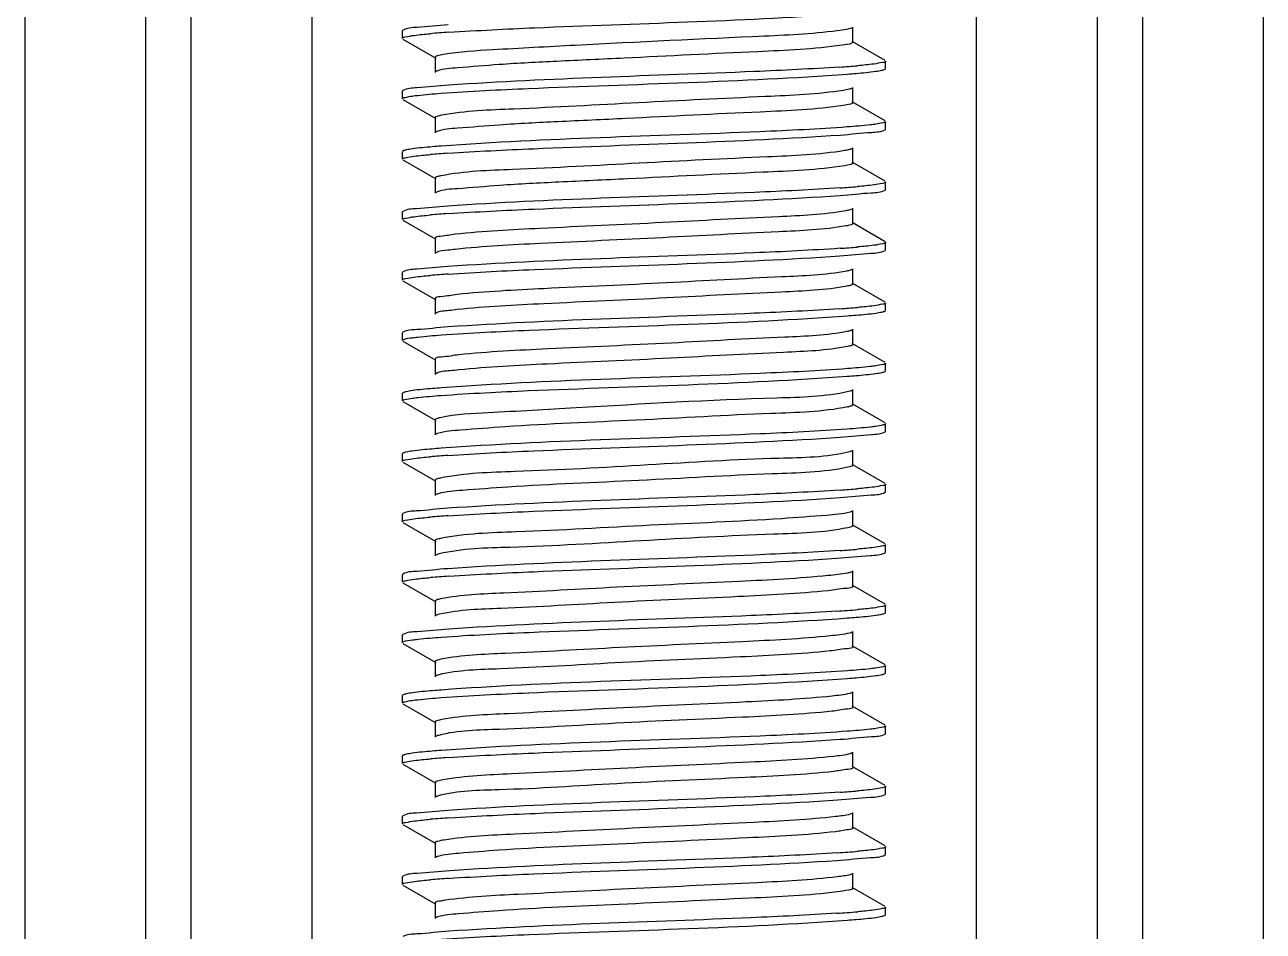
# Model space of a CAD drawing. Extents: x 27938 to 1042331, y -235042 to 1535213.
# Drawn here: x 701681.2 to 702169.4, y 766556.3 to 766913.4 of the extents above; entities that cross this region are included whole.
import ezdxf

# ---------------------------------------------------------------- set-up
doc = ezdxf.new("R2010")
doc.units = 0
doc.header["$LTSCALE"] = 1000
doc.header["$MEASUREMENT"] = 0

msp = doc.modelspace()

# ---------------------------------------------------------------- linework, layer by layer
at = {"linetype": 'Continuous'}
for p, q in [((701681.22, 770483.4), (701681.22, 765742.38)), ((701728.85, 770483.4), (701728.85, 765742.38)), ((701746.71, 770483.4), (701746.71, 765742.38)), ((701794.33, 770483.4), (701794.33, 765742.38)), ((702056.27, 770483.4), (702056.27, 765742.38)), ((702103.9, 770483.4), (702103.9, 765742.38)), ((702121.76, 770483.4), (702121.76, 765742.38)), ((702169.39, 770483.4), (702169.39, 765742.38)), ((701830.28, 766911.31), (701830.05, 766911.05)), ((701830.05, 766908.07), (701830.05, 766911.05)), ((701830.05, 766908.07), (701830.05, 766911.05)), ((702007.67, 766906.58), (702007.67, 766912.54)), ((701830.28, 766907.81), (701843.2, 766900.33)), ((702020.33, 766899.4), (702007.41, 766906.89)), ((701842.94, 766900.63), (701842.94, 766894.68)), ((702020.56, 766896.17), (702020.56, 766899.14)), ((702020.56, 766896.17), (702020.56, 766899.14)), ((702020.33, 766895.9), (702020.56, 766896.17)), ((702007.67, 766882.77), (702007.67, 766888.72)), ((701830.28, 766887.5), (701830.05, 766887.24)), ((701830.05, 766884.26), (701830.05, 766887.24)), ((701830.05, 766884.26), (701830.05, 766887.24)), ((701830.28, 766884), (701843.2, 766876.52)), ((702020.33, 766875.59), (702007.41, 766883.07)), ((701842.94, 766876.82), (701842.94, 766870.86)), ((702020.56, 766872.35), (702020.56, 766875.33)), ((702020.56, 766872.35), (702020.56, 766875.33)), ((701843.64, 766871.36), (701843.2, 766871.17)), ((702020.33, 766872.09), (702020.56, 766872.35)), ((702007.67, 766858.96), (702007.67, 766864.91)), ((701830.28, 766863.68), (701830.05, 766863.42)), ((701830.05, 766860.45), (701830.05, 766863.42)), ((701830.05, 766860.45), (701830.05, 766863.42)), ((701830.28, 766860.19), (701843.2, 766852.7)), ((702020.33, 766851.78), (702007.41, 766859.26)), ((701842.94, 766853), (701842.94, 766847.05)), ((702020.56, 766848.54), (702020.56, 766851.52)), ((702020.56, 766848.54), (702020.56, 766851.52)), ((701843.6, 766847.53), (701843.2, 766847.35)), ((702020.33, 766848.28), (702020.56, 766848.54)), ((701830.28, 766839.87), (701830.05, 766839.61)), ((702007.67, 766835.15), (702007.67, 766841.1)), ((701830.05, 766836.63), (701830.05, 766839.61)), ((701830.05, 766836.63), (701830.05, 766839.61)), ((701830.28, 766836.37), (701843.2, 766828.89)), ((702020.33, 766827.96), (702007.41, 766835.45)), ((701842.94, 766829.19), (701842.94, 766823.24)), ((702020.56, 766824.73), (702020.56, 766827.7)), ((702020.56, 766824.73), (702020.56, 766827.7)), ((702020.33, 766824.47), (702020.56, 766824.73)), ((701830.28, 766816.06), (701830.05, 766815.8)), ((701830.05, 766812.82), (701830.05, 766815.8)), ((701830.05, 766812.82), (701830.05, 766815.8)), ((702007.67, 766811.33), (702007.67, 766817.29)), ((701830.28, 766812.56), (701843.2, 766805.08)), ((702020.33, 766804.15), (702007.41, 766811.63)), ((701842.94, 766805.38), (701842.94, 766799.43)), ((702020.33, 766800.65), (702020.56, 766800.91)), ((702020.56, 766800.91), (702020.56, 766803.89)), ((702020.56, 766800.91), (702020.56, 766803.89)), ((701830.28, 766792.25), (701830.05, 766791.98)), ((701830.05, 766789.01), (701830.05, 766791.98)), ((701830.05, 766789.01), (701830.05, 766791.98)), ((702007.67, 766787.52), (702007.67, 766793.47)), ((701830.28, 766788.75), (701843.2, 766781.26)), ((702020.33, 766780.34), (702007.41, 766787.82)), ((701842.94, 766781.57), (701842.94, 766775.61)), ((702020.33, 766776.84), (702020.56, 766777.1)), ((702020.56, 766777.1), (702020.56, 766780.08)), ((702020.56, 766777.1), (702020.56, 766780.08)), ((701830.28, 766768.43), (701830.05, 766768.17)), ((701830.05, 766765.2), (701830.05, 766768.17)), ((701830.05, 766765.2), (701830.05, 766768.17)), ((702007.67, 766763.71), (702007.67, 766769.66)), ((701830.28, 766764.93), (701843.2, 766757.45)), ((702020.33, 766756.53), (702007.41, 766764.01)), ((701842.94, 766757.75), (701842.94, 766751.8)), ((702020.33, 766753.03), (702020.56, 766753.29)), ((702020.56, 766753.29), (702020.56, 766756.27)), ((702020.56, 766753.29), (702020.56, 766756.27)), ((701830.28, 766744.62), (701830.05, 766744.36)), ((701830.05, 766741.38), (701830.05, 766744.36)), ((701830.05, 766741.38), (701830.05, 766744.36)), ((702007.67, 766739.89), (702007.67, 766745.85)), ((701830.28, 766741.12), (701843.2, 766733.64)), ((702006.29, 766739.2), (702005.62, 766739.05)), ((702020.33, 766732.71), (702007.41, 766740.2)), ((701842.94, 766733.94), (701842.94, 766727.99)), ((702020.56, 766729.48), (702020.56, 766732.45)), ((702020.56, 766729.48), (702020.56, 766732.45)), ((702020.33, 766729.21), (702020.56, 766729.48)), ((701830.28, 766720.81), (701830.05, 766720.55)), ((701830.05, 766717.57), (701830.05, 766720.55)), ((701830.05, 766717.57), (701830.05, 766720.55)), ((702007.67, 766716.08), (702007.67, 766722.03)), ((701830.28, 766717.31), (701843.2, 766709.83)), ((702006.57, 766715.46), (702005.66, 766715.24)), ((702020.33, 766708.9), (702007.41, 766716.38)), ((701842.94, 766710.13), (701842.94, 766704.17)), ((702020.56, 766705.66), (702020.56, 766708.64)), ((702020.56, 766705.66), (702020.56, 766708.64)), ((702020.33, 766705.4), (702020.56, 766705.66)), ((702007.67, 766692.27), (702007.67, 766698.22)), ((701830.28, 766696.99), (701830.05, 766696.73)), ((701830.05, 766693.76), (701830.05, 766696.73)), ((701830.05, 766693.76), (701830.05, 766696.73)), ((701830.28, 766693.5), (701843.2, 766686.01)), ((702020.33, 766685.09), (702007.41, 766692.57)), ((701842.94, 766686.32), (701842.94, 766680.36)), ((702020.56, 766681.85), (702020.56, 766684.83)), ((702020.56, 766681.85), (702020.56, 766684.83)), ((702020.33, 766681.59), (702020.56, 766681.85)), ((702007.67, 766668.46), (702007.67, 766674.41)), ((701830.28, 766673.18), (701830.05, 766672.92)), ((701830.05, 766669.94), (701830.05, 766672.92)), ((701830.05, 766669.94), (701830.05, 766672.92)), ((701830.28, 766669.68), (701843.2, 766662.2)), ((702020.33, 766661.27), (702007.41, 766668.76)), ((701842.94, 766662.5), (701842.94, 766656.55)), ((702020.56, 766658.04), (702020.56, 766661.01)), ((702020.56, 766658.04), (702020.56, 766661.01)), ((702020.33, 766657.78), (702020.56, 766658.04)), ((701830.28, 766649.37), (701830.05, 766649.11)), ((702007.67, 766644.64), (702007.67, 766650.6)), ((701830.05, 766646.13), (701830.05, 766649.11)), ((701830.05, 766646.13), (701830.05, 766649.11)), ((701830.28, 766645.87), (701843.2, 766638.39)), ((702020.33, 766637.46), (702007.41, 766644.94)), ((701842.94, 766638.69), (701842.94, 766632.74)), ((702020.56, 766634.22), (702020.56, 766637.2)), ((702020.56, 766634.22), (702020.56, 766637.2)), ((702020.33, 766633.96), (702020.56, 766634.22)), ((701830.28, 766625.56), (701830.05, 766625.29)), ((701830.05, 766622.32), (701830.05, 766625.29)), ((701830.05, 766622.32), (701830.05, 766625.29)), ((702007.67, 766620.83), (702007.67, 766626.78)), ((701830.28, 766622.06), (701843.2, 766614.58)), ((702020.33, 766613.65), (702007.41, 766621.13)), ((701842.94, 766614.88), (701842.94, 766608.92)), ((702020.33, 766610.15), (702020.56, 766610.41)), ((702020.56, 766610.41), (702020.56, 766613.39)), ((702020.56, 766610.41), (702020.56, 766613.39)), ((701830.28, 766601.74), (701830.05, 766601.48)), ((701830.05, 766598.51), (701830.05, 766601.48)), ((701830.05, 766598.51), (701830.05, 766601.48)), ((702007.67, 766597.02), (702007.67, 766602.97)), ((701830.28, 766598.24), (701843.2, 766590.76)), ((702020.33, 766589.84), (702007.41, 766597.32)), ((701842.94, 766591.06), (701842.94, 766585.11)), ((702020.33, 766586.34), (702020.56, 766586.6)), ((702020.56, 766586.6), (702020.56, 766589.58)), ((702020.56, 766586.6), (702020.56, 766589.58)), ((701830.28, 766577.93), (701830.05, 766577.67)), ((701830.05, 766574.69), (701830.05, 766577.67)), ((701830.05, 766574.69), (701830.05, 766577.67)), ((702007.67, 766573.2), (702007.67, 766579.16)), ((701830.28, 766574.43), (701843.2, 766566.95)), ((702020.33, 766566.02), (702007.41, 766573.51)), ((701842.94, 766567.25), (701842.94, 766561.3)), ((702020.33, 766562.53), (702020.56, 766562.79)), ((702020.56, 766562.79), (702020.56, 766565.76)), ((702020.56, 766562.79), (702020.56, 766565.76))]:
    msp.add_line(p, q, dxfattribs=at)
for centre, radius, start, end in [((701875.81, 766496.72), 414.65, 93.7954, 94.806), ((701975.17, 767305.92), 410.07, 273.829, 274.8033), ((701875.27, 766455.82), 407.91, 93.8436, 94.8035), ((701975.35, 767256.01), 407.77, 273.8442, 274.8035), ((701875.34, 766431.13), 408.78, 93.8362, 94.8047), ((701975.23, 767233.64), 409.22, 273.8345, 274.8034), ((701875.52, 766405.14), 410.97, 93.8204, 94.8056), ((701975.17, 767210.6), 409.99, 273.8294, 274.8033), ((702001.77, 766781.43), 18.96, 281.4996, 282.8069), ((701875.27, 766336.76), 407.9, 93.8437, 94.8034), ((701975.35, 767136.89), 407.71, 273.8446, 274.8036), ((701875.34, 766312.11), 408.74, 93.8366, 94.8046), ((701975.24, 767114.54), 409.19, 273.8348, 274.8034), ((701875.96, 766280.48), 416.58, 93.7887, 94.801), ((701973.48, 767112.86), 431.38, 273.6947, 274.7994), ((701875.27, 766217.7), 407.89, 93.8438, 94.8034), ((701975.36, 767017.77), 407.66, 273.845, 274.8036), ((701876.4, 766179.62), 422.21, 93.753, 94.8001), ((701973.88, 767012.58), 426.34, 273.7263, 274.8), ((701875.97, 766161.23), 416.76, 93.7875, 94.801), ((701973.49, 766993.64), 431.22, 273.6957, 274.7994)]:
    msp.add_arc(centre, radius, start, end, dxfattribs=at)
for points, knots in [([(701848.14, 766913.42), (701844.01, 766913.14), (701838.21, 766912.34), (701831.89, 766912.23), (701830.28, 766911.31)], [0, 0, 0, 0, 0.690434, 1, 1, 1, 1]), ([(701848.36, 766910.46), (701859.66, 766911.22), (701911.05, 766913.69), (701962.51, 766914.89), (702002.55, 766917.61)], [0, 0, 0, 0, 0.21997, 1, 1, 1, 1]), ([(701830.05, 766908.07), (701830.05, 766908.51), (701832.34, 766908.79), (701833.5, 766909.11), (701834.66, 766909.26)], [0, 0, 0, 0, 0.271456, 1, 1, 1, 1]), ([(702003.38, 766911.31), (701993.25, 766909.84), (701958.08, 766908.25), (701912.16, 766906.12), (701870.02, 766903.78), (701852.67, 766902.76), (701846.28, 766901.71)], [0, 0, 0, 0, 0.195214, 0.66949, 0.876579, 1, 1, 1, 1]), ([(702007.4, 766912.24), (702007.23, 766912.14), (702005.93, 766911.66), (702004.55, 766911.48), (702003.38, 766911.31)], [0, 0, 0, 0, 0.145106, 1, 1, 1, 1]), ([(702003.38, 766905.36), (701992.4, 766903.77), (701963.68, 766902.59), (701926.21, 766900.67), (701892.24, 766899.07), (701870.31, 766898.01), (701854.64, 766896.61), (701846.3, 766896.08), (701843.69, 766895.19)], [0, 0, 0, 0, 0.2081, 0.537452, 0.703534, 0.845734, 0.94828, 1, 1, 1, 1]), ([(702007.67, 766906.58), (702007.67, 766906.45), (702006.17, 766905.46), (702004.74, 766905.55), (702003.38, 766905.36)], [0, 0, 0, 0, 0.090621, 1, 1, 1, 1]), ([(701846.28, 766901.71), (701845.44, 766901.58), (701844.54, 766901.36), (701842.94, 766900.96), (701842.94, 766900.63)], [0, 0, 0, 0, 0.718866, 1, 1, 1, 1]), ([(702020.56, 766899.14), (702020.56, 766898.71), (702018.26, 766898.42), (702017.11, 766898.11), (702015.95, 766897.96)], [0, 0, 0, 0, 0.27149, 1, 1, 1, 1]), ([(701843.69, 766895.19), (701843.6, 766895.15), (701843.43, 766895.09), (701843.27, 766895.02), (701843.2, 766894.98)], [0, 0, 0, 0, 0.55363, 1, 1, 1, 1]), ([(701845.32, 766886.43), (701856.81, 766887.28), (701910.19, 766889.88), (701963.64, 766890.93), (702005.44, 766894)], [0, 0, 0, 0, 0.21564, 1, 1, 1, 1]), ([(702002.55, 766896.77), (701991.31, 766896.01), (701939.92, 766893.53), (701888.46, 766892.33), (701848.36, 766889.62)], [0, 0, 0, 0, 0.218927, 1, 1, 1, 1]), ([(702005.44, 766894), (702006.6, 766894.09), (702010.36, 766894.38), (702014.12, 766894.72), (702016.7, 766895.08)], [0, 0, 0, 0, 0.30751, 1, 1, 1, 1]), ([(702016.7, 766895.08), (702017.49, 766895.2), (702018.7, 766895.41), (702019.94, 766895.68), (702020.33, 766895.9)], [0, 0, 0, 0, 0.642991, 1, 1, 1, 1]), ([(701848.36, 766889.62), (701844.18, 766889.34), (701838.31, 766888.53), (701831.91, 766888.43), (701830.28, 766887.5)], [0, 0, 0, 0, 0.690663, 1, 1, 1, 1]), ([(701830.05, 766884.26), (701830.05, 766884.63), (701831.97, 766884.95), (701832.98, 766885.21), (701833.96, 766885.35)], [0, 0, 0, 0, 0.274278, 1, 1, 1, 1]), ([(701833.96, 766885.35), (701834.68, 766885.45), (701838.46, 766885.91), (701842.25, 766886.21), (701845.32, 766886.43)], [0, 0, 0, 0, 0.191483, 1, 1, 1, 1]), ([(702003.9, 766887.57), (701993.75, 766886.01), (701966.74, 766884.88), (701923.44, 766882.73), (701880.94, 766880.38), (701854.9, 766879.5), (701845.54, 766877.77)], [0, 0, 0, 0, 0.194105, 0.509785, 0.82001, 1, 1, 1, 1]), ([(702007.41, 766888.42), (702007.03, 766888.2), (702005.83, 766887.91), (702004.65, 766887.69), (702003.9, 766887.57)], [0, 0, 0, 0, 0.36416, 1, 1, 1, 1]), ([(702003.9, 766881.62), (701993.07, 766879.96), (701964.38, 766878.85), (701926.87, 766876.88), (701892.62, 766875.27), (701870.44, 766874.21), (701854.65, 766872.78), (701846.24, 766872.28), (701843.64, 766871.36)], [0, 0, 0, 0, 0.204575, 0.534732, 0.702004, 0.845303, 0.948449, 1, 1, 1, 1]), ([(702007.67, 766882.77), (702007.67, 766882.4), (702005.85, 766882.01), (702004.84, 766881.77), (702003.9, 766881.62)], [0, 0, 0, 0, 0.278319, 1, 1, 1, 1]), ([(701845.54, 766877.77), (701844.88, 766877.65), (701844.15, 766877.48), (701842.94, 766877.09), (701842.94, 766876.82)], [0, 0, 0, 0, 0.712667, 1, 1, 1, 1]), ([(702016.7, 766874.25), (702015.99, 766874.15), (702012.24, 766873.69), (702008.48, 766873.39), (702005.44, 766873.16)], [0, 0, 0, 0, 0.191313, 1, 1, 1, 1]), ([(702020.56, 766875.33), (702020.56, 766874.96), (702018.67, 766874.64), (702017.67, 766874.38), (702016.7, 766874.25)], [0, 0, 0, 0, 0.274533, 1, 1, 1, 1]), ([(702005.44, 766873.16), (701993.98, 766872.32), (701940.61, 766869.72), (701887.15, 766868.66), (701845.32, 766865.6)], [0, 0, 0, 0, 0.215051, 1, 1, 1, 1]), ([(701847.93, 766862.81), (701859.22, 766863.58), (701910.8, 766866.06), (701962.45, 766867.25), (702002.69, 766869.99)], [0, 0, 0, 0, 0.219067, 1, 1, 1, 1]), ([(702002.69, 766869.99), (702006.77, 766870.27), (702012.5, 766871.06), (702018.73, 766871.18), (702020.33, 766872.09)], [0, 0, 0, 0, 0.690176, 1, 1, 1, 1]), ([(701833.96, 766864.51), (701833.16, 766864.4), (701831.93, 766864.19), (701830.67, 766863.91), (701830.28, 766863.68)], [0, 0, 0, 0, 0.643579, 1, 1, 1, 1]), ([(701845.32, 766865.6), (701844.16, 766865.51), (701840.36, 766865.22), (701836.57, 766864.88), (701833.96, 766864.51)], [0, 0, 0, 0, 0.307323, 1, 1, 1, 1]), ([(702007.4, 766864.61), (702007.07, 766864.42), (702006.04, 766864.14), (702005.02, 766863.94), (702004.38, 766863.84)], [0, 0, 0, 0, 0.370146, 1, 1, 1, 1]), ([(701830.05, 766860.45), (701830.05, 766860.88), (701832.33, 766861.16), (701833.48, 766861.48), (701834.63, 766861.63)], [0, 0, 0, 0, 0.271597, 1, 1, 1, 1]), ([(702004.38, 766863.84), (701994.34, 766862.19), (701967.22, 766861.14), (701923.64, 766858.93), (701880.8, 766856.51), (701854.57, 766855.73), (701845.25, 766853.9)], [0, 0, 0, 0, 0.1914, 0.508904, 0.82143, 1, 1, 1, 1]), ([(702004.38, 766857.88), (701993.72, 766856.13), (701965.07, 766855.13), (701927.55, 766853.09), (701893.01, 766851.47), (701870.6, 766850.42), (701854.67, 766848.95), (701846.2, 766848.48), (701843.6, 766847.53)], [0, 0, 0, 0, 0.200932, 0.531835, 0.700309, 0.844745, 0.948548, 1, 1, 1, 1]), ([(702007.67, 766858.96), (702007.66, 766858.63), (702006.1, 766858.23), (702005.2, 766858.02), (702004.38, 766857.88)], [0, 0, 0, 0, 0.281673, 1, 1, 1, 1]), ([(701845.25, 766853.9), (701844.67, 766853.79), (701843.99, 766853.64), (701842.94, 766853.25), (701842.94, 766853)], [0, 0, 0, 0, 0.709469, 1, 1, 1, 1]), ([(702020.56, 766851.52), (702020.56, 766851.09), (702018.28, 766850.8), (702017.13, 766850.49), (702015.99, 766850.34)], [0, 0, 0, 0, 0.27161, 1, 1, 1, 1]), ([(702002.69, 766849.16), (701991.4, 766848.39), (701939.82, 766845.9), (701888.17, 766844.71), (701847.93, 766841.97)], [0, 0, 0, 0, 0.219037, 1, 1, 1, 1]), ([(701847.99, 766839), (701859.27, 766839.77), (701910.81, 766842.25), (701962.41, 766843.44), (702002.6, 766846.17)], [0, 0, 0, 0, 0.219143, 1, 1, 1, 1]), ([(702002.6, 766846.17), (702006.7, 766846.45), (702012.46, 766847.25), (702018.73, 766847.36), (702020.33, 766848.28)], [0, 0, 0, 0, 0.690266, 1, 1, 1, 1]), ([(701847.93, 766841.97), (701843.85, 766841.69), (701838.12, 766840.9), (701831.87, 766840.79), (701830.28, 766839.87)], [0, 0, 0, 0, 0.690196, 1, 1, 1, 1]), ([(702004.82, 766840.1), (701996.07, 766838.55), (701971.89, 766837.59), (701931.8, 766835.35), (701889.31, 766833.45), (701862.02, 766832.07), (701850.87, 766830.87)], [0, 0, 0, 0, 0.172879, 0.468878, 0.781995, 1, 1, 1, 1]), ([(702007.4, 766840.8), (702007.11, 766840.63), (702006.24, 766840.38), (702005.37, 766840.2), (702004.82, 766840.1)], [0, 0, 0, 0, 0.376739, 1, 1, 1, 1]), ([(701830.05, 766836.63), (701830.05, 766837.06), (701832.32, 766837.35), (701833.47, 766837.66), (701834.61, 766837.81)], [0, 0, 0, 0, 0.271633, 1, 1, 1, 1]), ([(702007.66, 766835.15), (702007.66, 766834.85), (702006.34, 766834.46), (702005.54, 766834.27), (702004.82, 766834.15)], [0, 0, 0, 0, 0.285344, 1, 1, 1, 1]), ([(701850.87, 766830.87), (701848.89, 766830.66), (701847, 766830.07), (701842.94, 766829.92), (701842.94, 766829.19)], [0, 0, 0, 0, 0.733223, 1, 1, 1, 1]), ([(702004.82, 766834.15), (701996.07, 766832.6), (701971.89, 766831.64), (701931.8, 766829.4), (701889.31, 766827.5), (701862.02, 766826.11), (701850.87, 766824.92)], [0, 0, 0, 0, 0.172879, 0.468878, 0.781995, 1, 1, 1, 1]), ([(702002.6, 766825.34), (701991.32, 766824.57), (701939.78, 766822.09), (701888.18, 766820.9), (701847.99, 766818.16)], [0, 0, 0, 0, 0.219178, 1, 1, 1, 1]), ([(702020.56, 766827.7), (702020.56, 766827.27), (702018.27, 766826.99), (702017.12, 766826.67), (702015.96, 766826.52)], [0, 0, 0, 0, 0.271534, 1, 1, 1, 1]), ([(701850.87, 766824.92), (701849.91, 766824.81), (701847.37, 766824.43), (701844.61, 766824.36), (701843.2, 766823.54)], [0, 0, 0, 0, 0.372684, 1, 1, 1, 1]), ([(701848.14, 766815.19), (701859.42, 766815.96), (701910.89, 766818.44), (701962.42, 766819.63), (702002.55, 766822.36)], [0, 0, 0, 0, 0.219437, 1, 1, 1, 1]), ([(702002.55, 766822.36), (702006.67, 766822.64), (702012.44, 766823.44), (702018.72, 766823.55), (702020.33, 766824.47)], [0, 0, 0, 0, 0.690313, 1, 1, 1, 1]), ([(701847.99, 766818.16), (701843.89, 766817.88), (701838.15, 766817.09), (701831.88, 766816.98), (701830.28, 766816.06)], [0, 0, 0, 0, 0.690275, 1, 1, 1, 1]), ([(702005.24, 766816.36), (701996.78, 766814.75), (701972.98, 766813.89), (701933.25, 766811.58), (701890.58, 766809.71), (701862.98, 766808.31), (701851.6, 766807.13)], [0, 0, 0, 0, 0.167774, 0.461831, 0.776883, 1, 1, 1, 1]), ([(702007.4, 766816.98), (702007.15, 766816.84), (702006.43, 766816.61), (702005.69, 766816.45), (702005.24, 766816.36)], [0, 0, 0, 0, 0.384134, 1, 1, 1, 1]), ([(701830.05, 766812.82), (701830.05, 766813.25), (701832.33, 766813.54), (701833.48, 766813.85), (701834.62, 766814)], [0, 0, 0, 0, 0.271588, 1, 1, 1, 1]), ([(702005.24, 766810.41), (701996.78, 766808.8), (701972.98, 766807.93), (701933.25, 766805.63), (701890.58, 766803.76), (701862.98, 766802.35), (701851.6, 766801.18)], [0, 0, 0, 0, 0.167774, 0.461831, 0.776883, 1, 1, 1, 1]), ([(702007.66, 766811.33), (702007.66, 766811.08), (702006.55, 766810.69), (702005.85, 766810.53), (702005.24, 766810.41)], [0, 0, 0, 0, 0.289775, 1, 1, 1, 1]), ([(701851.6, 766807.13), (701849.43, 766806.91), (701847.39, 766806.26), (701842.94, 766806.17), (701842.94, 766805.38)], [0, 0, 0, 0, 0.734072, 1, 1, 1, 1]), ([(701851.6, 766801.18), (701850.54, 766801.07), (701847.76, 766800.66), (701844.74, 766800.62), (701843.2, 766799.73)], [0, 0, 0, 0, 0.374658, 1, 1, 1, 1]), ([(702002.55, 766801.52), (701991.29, 766800.76), (701939.81, 766798.28), (701888.28, 766797.08), (701848.14, 766794.36)], [0, 0, 0, 0, 0.219145, 1, 1, 1, 1]), ([(702020.56, 766803.89), (702020.56, 766803.46), (702018.27, 766803.17), (702017.11, 766802.86), (702015.95, 766802.71)], [0, 0, 0, 0, 0.271494, 1, 1, 1, 1]), ([(702016.72, 766799.83), (702017.5, 766799.95), (702018.71, 766800.16), (702019.95, 766800.43), (702020.33, 766800.65)], [0, 0, 0, 0, 0.642834, 1, 1, 1, 1]), ([(701845.48, 766791.2), (701856.99, 766792.03), (701910.33, 766794.63), (701963.75, 766795.68), (702005.5, 766798.75)], [0, 0, 0, 0, 0.216129, 1, 1, 1, 1]), ([(702005.5, 766798.75), (702006.65, 766798.84), (702010.4, 766799.13), (702014.14, 766799.47), (702016.72, 766799.83)], [0, 0, 0, 0, 0.307527, 1, 1, 1, 1]), ([(701848.14, 766794.36), (701844, 766794.08), (701838.21, 766793.28), (701831.89, 766793.17), (701830.28, 766792.25)], [0, 0, 0, 0, 0.690428, 1, 1, 1, 1]), ([(701834.01, 766790.1), (701834.74, 766790.21), (701838.55, 766790.67), (701842.38, 766790.97), (701845.48, 766791.2)], [0, 0, 0, 0, 0.191572, 1, 1, 1, 1]), ([(702005.62, 766792.63), (701997.47, 766790.93), (701974.06, 766790.19), (701934.71, 766787.81), (701891.86, 766785.98), (701863.98, 766784.55), (701852.35, 766783.4)], [0, 0, 0, 0, 0.162646, 0.454753, 0.771748, 1, 1, 1, 1]), ([(702007.41, 766793.17), (702007.19, 766793.05), (702006.6, 766792.85), (702005.99, 766792.7), (702005.62, 766792.63)], [0, 0, 0, 0, 0.392529, 1, 1, 1, 1]), ([(701830.05, 766789.01), (701830.05, 766789.13), (701831.46, 766790.02), (701832.76, 766789.93), (701834.01, 766790.1)], [0, 0, 0, 0, 0.088901, 1, 1, 1, 1]), ([(702005.46, 766786.64), (701997.22, 766784.99), (701973.76, 766784.19), (701934.4, 766781.85), (701891.69, 766780.01), (701863.92, 766778.59), (701852.35, 766777.44)], [0, 0, 0, 0, 0.164346, 0.456483, 0.772538, 1, 1, 1, 1]), ([(702007.67, 766787.52), (702007.67, 766787.28), (702006.67, 766786.9), (702006.02, 766786.75), (702005.46, 766786.64)], [0, 0, 0, 0, 0.292517, 1, 1, 1, 1]), ([(701852.35, 766783.4), (701850, 766783.16), (701847.8, 766782.44), (701842.94, 766782.42), (701842.95, 766781.57)], [0, 0, 0, 0, 0.734772, 1, 1, 1, 1]), ([(701852.35, 766777.44), (701851.19, 766777.33), (701848.17, 766776.89), (701844.87, 766776.88), (701843.2, 766775.91)], [0, 0, 0, 0, 0.376452, 1, 1, 1, 1]), ([(702005.5, 766777.92), (701994.06, 766777.07), (701940.72, 766774.47), (701887.3, 766773.41), (701845.48, 766770.36)], [0, 0, 0, 0, 0.214712, 1, 1, 1, 1]), ([(702016.72, 766779), (702016, 766778.9), (702012.27, 766778.44), (702008.53, 766778.14), (702005.5, 766777.92)], [0, 0, 0, 0, 0.191302, 1, 1, 1, 1]), ([(702016.7, 766776.02), (702017.49, 766776.13), (702018.7, 766776.34), (702019.94, 766776.62), (702020.33, 766776.84)], [0, 0, 0, 0, 0.642987, 1, 1, 1, 1]), ([(702020.56, 766780.08), (702020.56, 766779.71), (702018.67, 766779.39), (702017.68, 766779.13), (702016.72, 766779)], [0, 0, 0, 0, 0.274605, 1, 1, 1, 1]), ([(701845.33, 766767.37), (701856.82, 766768.21), (701910.19, 766770.81), (701963.65, 766771.86), (702005.44, 766774.94)], [0, 0, 0, 0, 0.215653, 1, 1, 1, 1]), ([(702005.44, 766774.94), (702006.6, 766775.02), (702010.36, 766775.32), (702014.12, 766775.65), (702016.7, 766776.02)], [0, 0, 0, 0, 0.307511, 1, 1, 1, 1]), ([(701834.01, 766769.27), (701833.19, 766769.15), (701831.95, 766768.94), (701830.67, 766768.66), (701830.28, 766768.43)], [0, 0, 0, 0, 0.644071, 1, 1, 1, 1]), ([(701833.96, 766766.28), (701834.68, 766766.39), (701838.46, 766766.85), (701842.26, 766767.15), (701845.33, 766767.37)], [0, 0, 0, 0, 0.191488, 1, 1, 1, 1]), ([(701845.48, 766770.36), (701844.3, 766770.27), (701840.47, 766769.98), (701836.64, 766769.64), (701834.01, 766769.27)], [0, 0, 0, 0, 0.307216, 1, 1, 1, 1]), ([(702005.97, 766768.89), (701996.72, 766766.78), (701960.54, 766766.09), (701913.34, 766763.31), (701869.16, 766760.74), (701851.17, 766759.9), (701844.94, 766758.59)], [0, 0, 0, 0, 0.176446, 0.666999, 0.881663, 1, 1, 1, 1]), ([(702007.4, 766769.36), (702007.23, 766769.26), (702006.75, 766769.08), (702006.27, 766768.96), (702005.97, 766768.89)], [0, 0, 0, 0, 0.401923, 1, 1, 1, 1]), ([(701830.05, 766765.2), (701830.05, 766765.57), (701831.97, 766765.89), (701832.98, 766766.15), (701833.96, 766766.28)], [0, 0, 0, 0, 0.274271, 1, 1, 1, 1]), ([(702005.55, 766762.85), (701995.66, 766760.83), (701967.68, 766760.21), (701922.83, 766757.39), (701881.9, 766755.99), (701855.88, 766753.87), (701846.86, 766753.26), (701843.93, 766752.39)], [0, 0, 0, 0, 0.18687, 0.514831, 0.834376, 0.943334, 1, 1, 1, 1]), ([(702007.66, 766763.71), (702007.66, 766763.52), (702006.93, 766763.16), (702006.4, 766763.03), (702005.97, 766762.94)], [0, 0, 0, 0, 0.301807, 1, 1, 1, 1]), ([(701844.94, 766758.59), (701844.43, 766758.48), (701843.83, 766758.35), (701842.95, 766757.97), (701842.95, 766757.75)], [0, 0, 0, 0, 0.704889, 1, 1, 1, 1]), ([(701843.93, 766752.39), (701843.79, 766752.34), (701843.54, 766752.26), (701843.3, 766752.16), (701843.2, 766752.1)], [0, 0, 0, 0, 0.569367, 1, 1, 1, 1]), ([(702005.44, 766754.1), (701993.98, 766753.26), (701940.61, 766750.65), (701887.16, 766749.6), (701845.33, 766746.53)], [0, 0, 0, 0, 0.215042, 1, 1, 1, 1]), ([(702002.69, 766750.93), (702006.77, 766751.21), (702012.5, 766752), (702018.74, 766752.11), (702020.33, 766753.03)], [0, 0, 0, 0, 0.690173, 1, 1, 1, 1]), ([(702016.7, 766755.18), (702015.99, 766755.08), (702012.24, 766754.62), (702008.48, 766754.32), (702005.44, 766754.1)], [0, 0, 0, 0, 0.191313, 1, 1, 1, 1]), ([(702020.56, 766756.27), (702020.56, 766755.9), (702018.67, 766755.58), (702017.67, 766755.32), (702016.7, 766755.18)], [0, 0, 0, 0, 0.274535, 1, 1, 1, 1]), ([(701847.93, 766743.74), (701859.22, 766744.51), (701910.8, 766747), (701962.45, 766748.18), (702002.69, 766750.93)], [0, 0, 0, 0, 0.219068, 1, 1, 1, 1]), ([(701830.05, 766741.38), (701830.05, 766741.81), (701832.33, 766742.1), (701833.48, 766742.41), (701834.63, 766742.56)], [0, 0, 0, 0, 0.271594, 1, 1, 1, 1]), ([(701833.96, 766745.45), (701833.16, 766745.34), (701831.93, 766745.12), (701830.67, 766744.84), (701830.28, 766744.62)], [0, 0, 0, 0, 0.643594, 1, 1, 1, 1]), ([(701845.33, 766746.53), (701844.16, 766746.45), (701840.37, 766746.15), (701836.57, 766745.82), (701833.96, 766745.45)], [0, 0, 0, 0, 0.307318, 1, 1, 1, 1]), ([(702006.29, 766745.15), (701997.3, 766742.88), (701970.47, 766742.69), (701926.7, 766739.87), (701882.2, 766737.44), (701854.65, 766736.8), (701844.97, 766734.78)], [0, 0, 0, 0, 0.172051, 0.492047, 0.816531, 1, 1, 1, 1]), ([(702007.4, 766745.55), (702007.26, 766745.46), (702006.89, 766745.32), (702006.51, 766745.21), (702006.29, 766745.15)], [0, 0, 0, 0, 0.41269, 1, 1, 1, 1]), ([(702005.62, 766739.05), (701995.88, 766737.03), (701968.2, 766736.43), (701923.66, 766733.63), (701882.82, 766732.18), (701856.53, 766730.15), (701847.3, 766729.47), (701844.2, 766728.65)], [0, 0, 0, 0, 0.184387, 0.509861, 0.829743, 0.940495, 1, 1, 1, 1]), ([(702007.66, 766739.89), (702007.66, 766739.73), (702007.09, 766739.4), (702006.64, 766739.29), (702006.29, 766739.2)], [0, 0, 0, 0, 0.310032, 1, 1, 1, 1]), ([(701844.97, 766734.78), (701844.46, 766734.68), (701843.85, 766734.54), (701842.95, 766734.16), (701842.95, 766733.94)], [0, 0, 0, 0, 0.705216, 1, 1, 1, 1]), ([(702020.56, 766732.45), (702020.56, 766732.02), (702018.28, 766731.73), (702017.13, 766731.42), (702015.99, 766731.27)], [0, 0, 0, 0, 0.271614, 1, 1, 1, 1]), ([(701844.2, 766728.65), (701844, 766728.6), (701843.66, 766728.5), (701843.33, 766728.36), (701843.2, 766728.29)], [0, 0, 0, 0, 0.58242, 1, 1, 1, 1]), ([(702002.69, 766730.09), (701991.4, 766729.32), (701939.82, 766726.84), (701888.17, 766725.65), (701847.93, 766722.91)], [0, 0, 0, 0, 0.219029, 1, 1, 1, 1]), ([(702002.6, 766727.11), (702006.7, 766727.39), (702012.46, 766728.19), (702018.73, 766728.3), (702020.33, 766729.21)], [0, 0, 0, 0, 0.690264, 1, 1, 1, 1]), ([(701847.93, 766722.91), (701843.84, 766722.63), (701838.12, 766721.83), (701831.87, 766721.72), (701830.28, 766720.81)], [0, 0, 0, 0, 0.690195, 1, 1, 1, 1]), ([(701847.99, 766719.93), (701859.27, 766720.7), (701910.81, 766723.18), (701962.41, 766724.37), (702002.6, 766727.11)], [0, 0, 0, 0, 0.219138, 1, 1, 1, 1]), ([(701830.05, 766717.57), (701830.05, 766718), (701832.32, 766718.29), (701833.47, 766718.6), (701834.61, 766718.75)], [0, 0, 0, 0, 0.271633, 1, 1, 1, 1]), ([(702006.57, 766721.42), (702003.57, 766720.56), (701994.47, 766719.92), (701968.33, 766717.85), (701927.44, 766716.42), (701882.71, 766713.61), (701854.85, 766713), (701845.03, 766710.98)], [0, 0, 0, 0, 0.057838, 0.167543, 0.487244, 0.814181, 1, 1, 1, 1]), ([(702007.4, 766721.73), (702007.3, 766721.67), (702007.02, 766721.55), (702006.74, 766721.46), (702006.57, 766721.42)], [0, 0, 0, 0, 0.425019, 1, 1, 1, 1]), ([(702005.66, 766715.24), (701996.06, 766713.23), (701968.68, 766712.6), (701924.37, 766710.14), (701880.55, 766707.44), (701853.65, 766707.09), (701844.5, 766704.91)], [0, 0, 0, 0, 0.182223, 0.50526, 0.82533, 1, 1, 1, 1]), ([(702007.66, 766716.08), (702007.66, 766715.94), (702007.23, 766715.64), (702006.85, 766715.54), (702006.57, 766715.46)], [0, 0, 0, 0, 0.320305, 1, 1, 1, 1]), ([(701845.03, 766710.98), (701844.5, 766710.87), (701843.88, 766710.73), (701842.95, 766710.35), (701842.95, 766710.13)], [0, 0, 0, 0, 0.705925, 1, 1, 1, 1]), ([(702020.56, 766708.64), (702020.56, 766708.21), (702018.27, 766707.92), (702017.12, 766707.61), (702015.96, 766707.46)], [0, 0, 0, 0, 0.271536, 1, 1, 1, 1]), ([(701844.5, 766704.91), (701844.24, 766704.85), (701843.8, 766704.73), (701843.37, 766704.57), (701843.21, 766704.48)], [0, 0, 0, 0, 0.593796, 1, 1, 1, 1]), ([(702002.6, 766706.27), (701991.32, 766705.51), (701939.78, 766703.02), (701888.18, 766701.83), (701847.99, 766699.1)], [0, 0, 0, 0, 0.219177, 1, 1, 1, 1]), ([(701848.43, 766696.15), (701859.57, 766696.9), (701910.52, 766699.35), (701961.52, 766700.59), (702001.28, 766703.21)], [0, 0, 0, 0, 0.218817, 1, 1, 1, 1]), ([(702001.28, 766703.21), (702005.7, 766703.5), (702011.87, 766704.36), (702018.62, 766704.42), (702020.33, 766705.4)], [0, 0, 0, 0, 0.691533, 1, 1, 1, 1]), ([(701847.99, 766699.1), (701843.89, 766698.82), (701838.14, 766698.02), (701831.88, 766697.91), (701830.28, 766696.99)], [0, 0, 0, 0, 0.690271, 1, 1, 1, 1]), ([(701830.05, 766693.76), (701830.05, 766694.2), (701832.41, 766694.48), (701833.59, 766694.8), (701834.78, 766694.96)], [0, 0, 0, 0, 0.27108, 1, 1, 1, 1]), ([(701997.94, 766696.36), (701986.31, 766695.23), (701958.51, 766693.8), (701915.83, 766691.97), (701876.62, 766689.63), (701853.29, 766688.84), (701845.11, 766687.19)], [0, 0, 0, 0, 0.228997, 0.545176, 0.836537, 1, 1, 1, 1]), ([(702006.83, 766697.68), (702006.39, 766697.54), (702003.46, 766696.89), (702000.47, 766696.61), (701997.94, 766696.36)], [0, 0, 0, 0, 0.152407, 1, 1, 1, 1]), ([(702007.41, 766697.92), (702007.33, 766697.87), (702007.14, 766697.79), (702006.94, 766697.72), (702006.83, 766697.68)], [0, 0, 0, 0, 0.43932, 1, 1, 1, 1]), ([(701997.94, 766690.41), (701986.16, 766689.26), (701958.04, 766687.81), (701914.99, 766686.02), (701875.82, 766683.53), (701852.61, 766682.93), (701844.68, 766681.14)], [0, 0, 0, 0, 0.23121, 0.549998, 0.841262, 1, 1, 1, 1]), ([(702007.67, 766692.27), (702007.67, 766691.39), (702002.64, 766691.39), (702000.37, 766690.64), (701997.94, 766690.41)], [0, 0, 0, 0, 0.265195, 1, 1, 1, 1]), ([(701845.11, 766687.19), (701844.56, 766687.08), (701843.92, 766686.93), (701842.95, 766686.55), (701842.95, 766686.32)], [0, 0, 0, 0, 0.706927, 1, 1, 1, 1]), ([(702020.56, 766684.83), (702020.56, 766684.37), (702018.11, 766684.1), (702016.89, 766683.76), (702015.66, 766683.61)], [0, 0, 0, 0, 0.270528, 1, 1, 1, 1]), ([(701844.68, 766681.14), (701844.38, 766681.07), (701843.88, 766680.95), (701843.39, 766680.77), (701843.21, 766680.66)], [0, 0, 0, 0, 0.599352, 1, 1, 1, 1]), ([(701845.49, 766672.13), (701857, 766672.97), (701910.34, 766675.57), (701963.76, 766676.61), (702005.5, 766679.69)], [0, 0, 0, 0, 0.216148, 1, 1, 1, 1]), ([(702001.28, 766682.37), (701989.99, 766681.63), (701939.05, 766679.19), (701888.04, 766677.98), (701848.43, 766675.31)], [0, 0, 0, 0, 0.221759, 1, 1, 1, 1]), ([(702005.5, 766679.69), (702006.65, 766679.78), (702010.4, 766680.07), (702014.14, 766680.41), (702016.72, 766680.77)], [0, 0, 0, 0, 0.307527, 1, 1, 1, 1]), ([(702016.72, 766680.77), (702017.5, 766680.88), (702018.71, 766681.09), (702019.95, 766681.37), (702020.33, 766681.59)], [0, 0, 0, 0, 0.642828, 1, 1, 1, 1]), ([(701848.43, 766675.31), (701844.23, 766675.03), (701838.34, 766674.22), (701831.92, 766674.12), (701830.28, 766673.18)], [0, 0, 0, 0, 0.690689, 1, 1, 1, 1]), ([(702007.41, 766674.11), (702007.09, 766673.92), (702004.21, 766673.14), (702001.28, 766672.89), (701998.71, 766672.62)], [0, 0, 0, 0, 0.123951, 1, 1, 1, 1]), ([(701830.05, 766669.94), (701830.05, 766670.07), (701831.46, 766670.95), (701832.76, 766670.86), (701834.01, 766671.04)], [0, 0, 0, 0, 0.088892, 1, 1, 1, 1]), ([(701834.01, 766671.04), (701834.74, 766671.14), (701838.56, 766671.6), (701842.39, 766671.91), (701845.49, 766672.13)], [0, 0, 0, 0, 0.191574, 1, 1, 1, 1]), ([(701998.71, 766672.62), (701987.22, 766671.46), (701959.51, 766670.04), (701916.76, 766668.19), (701877.18, 766665.85), (701853.54, 766665.04), (701845.21, 766663.39)], [0, 0, 0, 0, 0.22522, 0.541066, 0.834324, 1, 1, 1, 1]), ([(701998.71, 766666.67), (701986.96, 766665.48), (701958.66, 766664.03), (701915.23, 766662.24), (701875.73, 766659.63), (701852.32, 766659.18), (701844.45, 766657.28)], [0, 0, 0, 0, 0.229214, 0.549847, 0.842959, 1, 1, 1, 1]), ([(702007.66, 766668.46), (702007.67, 766667.64), (702003.05, 766667.57), (702000.94, 766666.9), (701998.71, 766666.67)], [0, 0, 0, 0, 0.265624, 1, 1, 1, 1]), ([(701845.21, 766663.39), (701844.64, 766663.28), (701843.97, 766663.13), (701842.95, 766662.74), (701842.94, 766662.5)], [0, 0, 0, 0, 0.708145, 1, 1, 1, 1]), ([(702016.72, 766659.93), (702016.01, 766659.83), (702012.28, 766659.38), (702008.53, 766659.08), (702005.5, 766658.85)], [0, 0, 0, 0, 0.191302, 1, 1, 1, 1]), ([(702020.56, 766661.01), (702020.56, 766660.65), (702018.67, 766660.33), (702017.68, 766660.07), (702016.72, 766659.93)], [0, 0, 0, 0, 0.274607, 1, 1, 1, 1]), ([(701844.45, 766657.28), (701844.2, 766657.21), (701843.78, 766657.1), (701843.36, 766656.94), (701843.21, 766656.85)], [0, 0, 0, 0, 0.591731, 1, 1, 1, 1]), ([(701845.33, 766648.31), (701856.82, 766649.15), (701910.2, 766651.75), (701963.65, 766652.8), (702005.44, 766655.87)], [0, 0, 0, 0, 0.215666, 1, 1, 1, 1]), ([(702005.5, 766658.85), (701994.07, 766658.01), (701940.73, 766655.41), (701887.31, 766654.34), (701845.49, 766651.3)], [0, 0, 0, 0, 0.214698, 1, 1, 1, 1]), ([(702005.44, 766655.87), (702006.6, 766655.96), (702010.36, 766656.25), (702014.12, 766656.59), (702016.7, 766656.96)], [0, 0, 0, 0, 0.307511, 1, 1, 1, 1]), ([(702016.7, 766656.96), (702017.49, 766657.07), (702018.71, 766657.28), (702019.94, 766657.56), (702020.33, 766657.78)], [0, 0, 0, 0, 0.642983, 1, 1, 1, 1]), ([(701834.01, 766650.2), (701833.2, 766650.09), (701831.95, 766649.87), (701830.67, 766649.59), (701830.28, 766649.37)], [0, 0, 0, 0, 0.644088, 1, 1, 1, 1]), ([(701845.49, 766651.3), (701844.31, 766651.21), (701840.48, 766650.91), (701836.65, 766650.57), (701834.01, 766650.2)], [0, 0, 0, 0, 0.307214, 1, 1, 1, 1]), ([(702007.41, 766650.29), (702007.11, 766650.12), (702004.48, 766649.38), (702001.79, 766649.14), (701999.44, 766648.89)], [0, 0, 0, 0, 0.1262, 1, 1, 1, 1]), ([(701830.05, 766646.13), (701830.05, 766646.51), (701831.97, 766646.82), (701832.98, 766647.08), (701833.96, 766647.22)], [0, 0, 0, 0, 0.274264, 1, 1, 1, 1]), ([(701833.96, 766647.22), (701834.69, 766647.32), (701838.46, 766647.78), (701842.26, 766648.08), (701845.33, 766648.31)], [0, 0, 0, 0, 0.191492, 1, 1, 1, 1]), ([(701999.44, 766648.89), (701988.2, 766647.7), (701960.78, 766646.3), (701918.21, 766644.42), (701878.27, 766642.15), (701854.24, 766641.23), (701845.61, 766639.66)], [0, 0, 0, 0, 0.2201, 0.53401, 0.829213, 1, 1, 1, 1]), ([(702007.66, 766644.64), (702007.67, 766643.89), (702003.45, 766643.76), (702001.5, 766643.15), (701999.44, 766642.93)], [0, 0, 0, 0, 0.266409, 1, 1, 1, 1]), ([(701845.61, 766639.66), (701844.94, 766639.53), (701844.18, 766639.36), (701842.95, 766638.97), (701842.94, 766638.69)], [0, 0, 0, 0, 0.71294, 1, 1, 1, 1]), ([(701999.44, 766642.93), (701987.75, 766641.7), (701959.31, 766640.26), (701915.54, 766638.47), (701875.73, 766635.74), (701852.09, 766635.43), (701844.27, 766633.42)], [0, 0, 0, 0, 0.226945, 0.549209, 0.84423, 1, 1, 1, 1]), ([(702005.44, 766635.04), (701993.99, 766634.19), (701940.61, 766631.59), (701887.16, 766630.53), (701845.33, 766627.47)], [0, 0, 0, 0, 0.215033, 1, 1, 1, 1]), ([(702016.7, 766636.12), (702015.99, 766636.02), (702012.25, 766635.56), (702008.49, 766635.26), (702005.44, 766635.04)], [0, 0, 0, 0, 0.191313, 1, 1, 1, 1]), ([(702020.56, 766637.2), (702020.56, 766636.83), (702018.67, 766636.51), (702017.67, 766636.26), (702016.7, 766636.12)], [0, 0, 0, 0, 0.274537, 1, 1, 1, 1]), ([(701844.27, 766633.42), (701844.06, 766633.36), (701843.69, 766633.26), (701843.34, 766633.12), (701843.21, 766633.04)], [0, 0, 0, 0, 0.584772, 1, 1, 1, 1]), ([(701847.93, 766624.68), (701859.22, 766625.45), (701910.8, 766627.93), (701962.46, 766629.12), (702002.69, 766631.87)], [0, 0, 0, 0, 0.219069, 1, 1, 1, 1]), ([(702002.69, 766631.87), (702006.77, 766632.14), (702012.5, 766632.94), (702018.74, 766633.05), (702020.33, 766633.96)], [0, 0, 0, 0, 0.690169, 1, 1, 1, 1]), ([(701833.96, 766626.38), (701833.16, 766626.27), (701831.93, 766626.06), (701830.67, 766625.78), (701830.28, 766625.56)], [0, 0, 0, 0, 0.643609, 1, 1, 1, 1]), ([(701845.33, 766627.47), (701844.16, 766627.39), (701840.37, 766627.09), (701836.57, 766626.75), (701833.96, 766626.38)], [0, 0, 0, 0, 0.307313, 1, 1, 1, 1]), ([(702000.15, 766625.15), (701989.15, 766623.94), (701962.05, 766622.57), (701919.67, 766620.65), (701879.38, 766618.45), (701854.97, 766617.43), (701846.05, 766615.92)], [0, 0, 0, 0, 0.215, 0.526978, 0.824118, 1, 1, 1, 1]), ([(702007.41, 766626.48), (702007.13, 766626.32), (702004.74, 766625.62), (702002.28, 766625.39), (702000.15, 766625.15)], [0, 0, 0, 0, 0.128627, 1, 1, 1, 1]), ([(701830.05, 766622.32), (701830.05, 766622.75), (701832.33, 766623.04), (701833.48, 766623.35), (701834.63, 766623.5)], [0, 0, 0, 0, 0.271592, 1, 1, 1, 1]), ([(702007.66, 766620.83), (702007.67, 766620.14), (702003.83, 766619.95), (702002.03, 766619.41), (702000.15, 766619.2)], [0, 0, 0, 0, 0.267355, 1, 1, 1, 1]), ([(701846.05, 766615.92), (701845.26, 766615.79), (701844.41, 766615.59), (701842.95, 766615.19), (701842.94, 766614.88)], [0, 0, 0, 0, 0.716901, 1, 1, 1, 1]), ([(702000.15, 766619.2), (701988.52, 766617.92), (701959.98, 766616.48), (701915.92, 766614.71), (701875.79, 766611.84), (701851.91, 766611.69), (701844.13, 766609.57)], [0, 0, 0, 0, 0.224438, 0.548154, 0.845143, 1, 1, 1, 1]), ([(702002.69, 766611.03), (701991.41, 766610.26), (701939.82, 766607.77), (701888.17, 766606.59), (701847.93, 766603.84)], [0, 0, 0, 0, 0.219021, 1, 1, 1, 1]), ([(702020.56, 766613.39), (702020.56, 766612.96), (702018.28, 766612.67), (702017.13, 766612.36), (702015.99, 766612.21)], [0, 0, 0, 0, 0.271617, 1, 1, 1, 1]), ([(701844.13, 766609.57), (701843.94, 766609.52), (701843.63, 766609.42), (701843.33, 766609.29), (701843.21, 766609.23)], [0, 0, 0, 0, 0.578442, 1, 1, 1, 1]), ([(701848.77, 766600.92), (701859.96, 766601.67), (701910.89, 766604.11), (701961.89, 766605.34), (702001.59, 766607.98)], [0, 0, 0, 0, 0.219887, 1, 1, 1, 1]), ([(702001.59, 766607.98), (702005.93, 766608.27), (702012.01, 766609.11), (702018.64, 766609.18), (702020.33, 766610.15)], [0, 0, 0, 0, 0.691245, 1, 1, 1, 1]), ([(701847.93, 766603.84), (701843.84, 766603.56), (701838.12, 766602.77), (701831.87, 766602.66), (701830.28, 766601.74)], [0, 0, 0, 0, 0.690194, 1, 1, 1, 1]), ([(702000.83, 766601.41), (701990.08, 766600.18), (701963.29, 766598.83), (701921.13, 766596.88), (701880.51, 766594.73), (701855.72, 766593.64), (701846.51, 766592.18)], [0, 0, 0, 0, 0.209915, 0.519968, 0.819038, 1, 1, 1, 1]), ([(702007.41, 766602.67), (702007.15, 766602.52), (702004.99, 766601.86), (702002.76, 766601.64), (702000.83, 766601.41)], [0, 0, 0, 0, 0.131334, 1, 1, 1, 1]), ([(701830.05, 766598.51), (701830.05, 766598.96), (701832.45, 766599.23), (701833.65, 766599.56), (701834.86, 766599.71)], [0, 0, 0, 0, 0.27083, 1, 1, 1, 1]), ([(702007.67, 766597.02), (702007.67, 766596.38), (702004.2, 766596.15), (702002.54, 766595.66), (702000.83, 766595.46)], [0, 0, 0, 0, 0.26871, 1, 1, 1, 1]), ([(701846.51, 766592.18), (701845.61, 766592.04), (701844.65, 766591.81), (701842.95, 766591.42), (701842.94, 766591.06)], [0, 0, 0, 0, 0.720201, 1, 1, 1, 1]), ([(702000.83, 766595.46), (701989.29, 766594.13), (701960.65, 766592.79), (701916.44, 766590.57), (701878.43, 766589.05), (701854.83, 766587.13), (701846.7, 766586.5), (701844.01, 766585.72)], [0, 0, 0, 0, 0.221704, 0.546695, 0.845683, 0.946468, 1, 1, 1, 1]), ([(702001.59, 766587.14), (701990.36, 766586.4), (701939.42, 766583.96), (701888.42, 766582.74), (701848.77, 766580.09)], [0, 0, 0, 0, 0.220721, 1, 1, 1, 1]), ([(702001.29, 766584.15), (702005.7, 766584.44), (702011.88, 766585.29), (702018.62, 766585.36), (702020.33, 766586.34)], [0, 0, 0, 0, 0.691524, 1, 1, 1, 1]), ([(702020.56, 766589.58), (702020.56, 766589.12), (702018.14, 766588.85), (702016.93, 766588.52), (702015.71, 766588.36)], [0, 0, 0, 0, 0.270699, 1, 1, 1, 1]), ([(701844.01, 766585.72), (701843.85, 766585.67), (701843.58, 766585.59), (701843.31, 766585.47), (701843.21, 766585.41)], [0, 0, 0, 0, 0.572701, 1, 1, 1, 1]), ([(701848.44, 766577.09), (701859.58, 766577.84), (701910.53, 766580.29), (701961.53, 766581.52), (702001.29, 766584.15)], [0, 0, 0, 0, 0.218851, 1, 1, 1, 1]), ([(701848.77, 766580.09), (701844.48, 766579.8), (701838.49, 766578.97), (701831.95, 766578.89), (701830.28, 766577.93)], [0, 0, 0, 0, 0.691013, 1, 1, 1, 1]), ([(702001.47, 766577.68), (701990.98, 766576.41), (701964.52, 766575.1), (701922.59, 766573.11), (701881.66, 766571.01), (701856.5, 766569.85), (701847.01, 766568.45)], [0, 0, 0, 0, 0.204842, 0.512973, 0.813968, 1, 1, 1, 1]), ([(702007.41, 766578.86), (702007.17, 766578.72), (702005.23, 766578.1), (702003.21, 766577.89), (702001.47, 766577.68)], [0, 0, 0, 0, 0.134033, 1, 1, 1, 1]), ([(701830.05, 766574.69), (701830.05, 766575.14), (701832.41, 766575.42), (701833.6, 766575.74), (701834.78, 766575.89)], [0, 0, 0, 0, 0.271071, 1, 1, 1, 1]), ([(702001.47, 766571.73), (701990.04, 766570.34), (701961.34, 766569.03), (701916.91, 766566.77), (701878.53, 766565.26), (701854.74, 766563.29), (701846.58, 766562.68), (701843.91, 766561.88)], [0, 0, 0, 0, 0.218801, 0.544965, 0.846028, 0.947082, 1, 1, 1, 1]), ([(702007.67, 766573.2), (702007.67, 766572.63), (702004.54, 766572.35), (702003.02, 766571.91), (702001.47, 766571.73)], [0, 0, 0, 0, 0.269812, 1, 1, 1, 1]), ([(701847.01, 766568.45), (701846.42, 766568.36), (701845.27, 766568.03), (701842.95, 766568.07), (701842.94, 766567.25)], [0, 0, 0, 0, 0.421169, 1, 1, 1, 1]), ([(701843.91, 766561.88), (701843.77, 766561.84), (701843.53, 766561.76), (701843.3, 766561.65), (701843.21, 766561.6)], [0, 0, 0, 0, 0.567505, 1, 1, 1, 1]), ([(702001.29, 766563.31), (701990.01, 766562.57), (701939.06, 766560.13), (701888.05, 766558.92), (701848.44, 766556.25)], [0, 0, 0, 0, 0.221727, 1, 1, 1, 1]), ([(702005.5, 766560.63), (702006.65, 766560.71), (702010.4, 766561.01), (702014.14, 766561.34), (702016.72, 766561.71)], [0, 0, 0, 0, 0.307528, 1, 1, 1, 1]), ([(702020.56, 766565.76), (702020.56, 766565.3), (702018.11, 766565.04), (702016.89, 766564.7), (702015.66, 766564.54)], [0, 0, 0, 0, 0.270533, 1, 1, 1, 1]), ([(702016.72, 766561.71), (702017.5, 766561.82), (702018.71, 766562.03), (702019.95, 766562.31), (702020.33, 766562.53)], [0, 0, 0, 0, 0.642823, 1, 1, 1, 1]), ([(701845.49, 766553.07), (701857.01, 766553.91), (701910.34, 766556.5), (701963.76, 766557.55), (702005.5, 766560.63)], [0, 0, 0, 0, 0.216168, 1, 1, 1, 1]), ([(701848.44, 766556.25), (701844.24, 766555.97), (701838.34, 766555.15), (701831.92, 766555.06), (701830.28, 766554.12)], [0, 0, 0, 0, 0.690699, 1, 1, 1, 1])]:
    msp.add_open_spline(points, degree=3, knots=knots, dxfattribs=at)
for points in [[(701834.66, 766909.26), (701836.79, 766909.53), (701838.93, 766909.73), (701841.07, 766909.91)], [(702015.95, 766897.96), (702013.81, 766897.68), (702011.66, 766897.48), (702009.5, 766897.3)], [(701834.63, 766861.63), (701836.78, 766861.91), (701838.95, 766862.11), (701841.12, 766862.29)], [(702015.99, 766850.34), (702013.83, 766850.06), (702011.66, 766849.86), (702009.49, 766849.67)], [(701834.61, 766837.81), (701836.77, 766838.09), (701838.94, 766838.29), (701841.1, 766838.48)], [(702015.96, 766826.52), (702013.82, 766826.24), (702011.66, 766826.04), (702009.5, 766825.86)], [(701834.62, 766814), (701836.77, 766814.28), (701838.93, 766814.48), (701841.09, 766814.66)], [(702015.95, 766802.71), (702013.81, 766802.43), (702011.66, 766802.23), (702009.5, 766802.05)], [(701834.63, 766742.56), (701836.78, 766742.84), (701838.95, 766743.04), (701841.12, 766743.23)], [(702015.99, 766731.27), (702013.83, 766730.99), (702011.66, 766730.79), (702009.49, 766730.61)], [(701834.61, 766718.75), (701836.77, 766719.03), (701838.94, 766719.23), (701841.1, 766719.41)], [(702015.96, 766707.46), (702013.82, 766707.18), (702011.66, 766706.98), (702009.5, 766706.8)], [(701834.78, 766694.96), (701836.88, 766695.22), (701838.98, 766695.42), (701841.09, 766695.6)], [(702015.66, 766683.61), (702013.64, 766683.35), (702011.61, 766683.16), (702009.58, 766682.99)], [(701834.63, 766623.5), (701836.78, 766623.78), (701838.95, 766623.98), (701841.12, 766624.16)], [(702015.99, 766612.21), (702013.83, 766611.93), (702011.66, 766611.73), (702009.49, 766611.54)], [(701834.86, 766599.71), (701836.92, 766599.98), (701839, 766600.17), (701841.07, 766600.35)], [(702015.71, 766588.36), (702013.67, 766588.1), (702011.61, 766587.91), (702009.56, 766587.74)], [(701834.78, 766575.89), (701836.88, 766576.16), (701838.99, 766576.36), (701841.09, 766576.54)], [(702015.66, 766564.54), (702013.64, 766564.29), (702011.61, 766564.1), (702009.57, 766563.93)]]:
    msp.add_open_spline(points, degree=3, dxfattribs=at)

doc.saveas('drawing.dxf')
